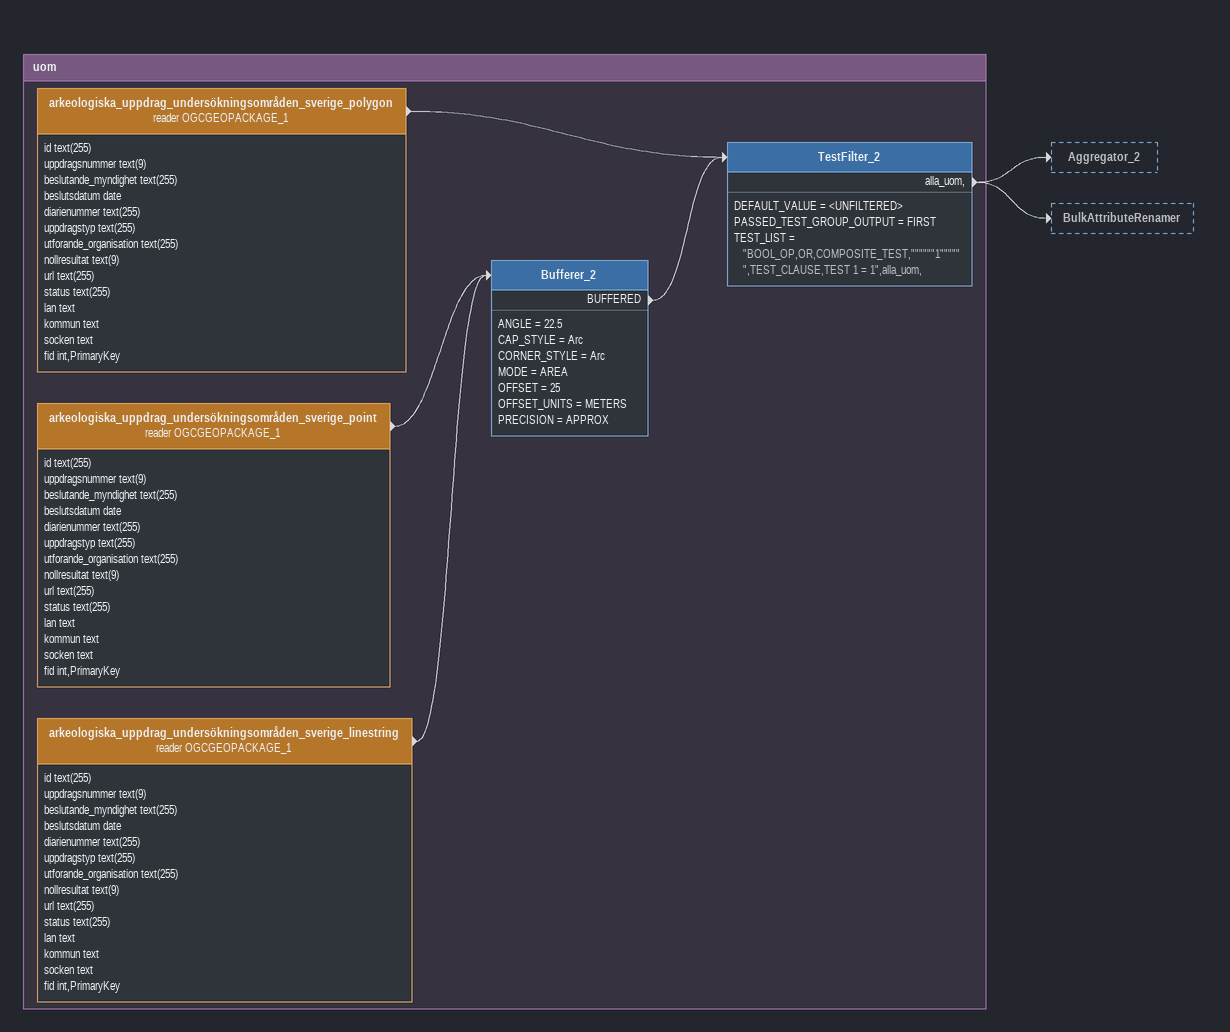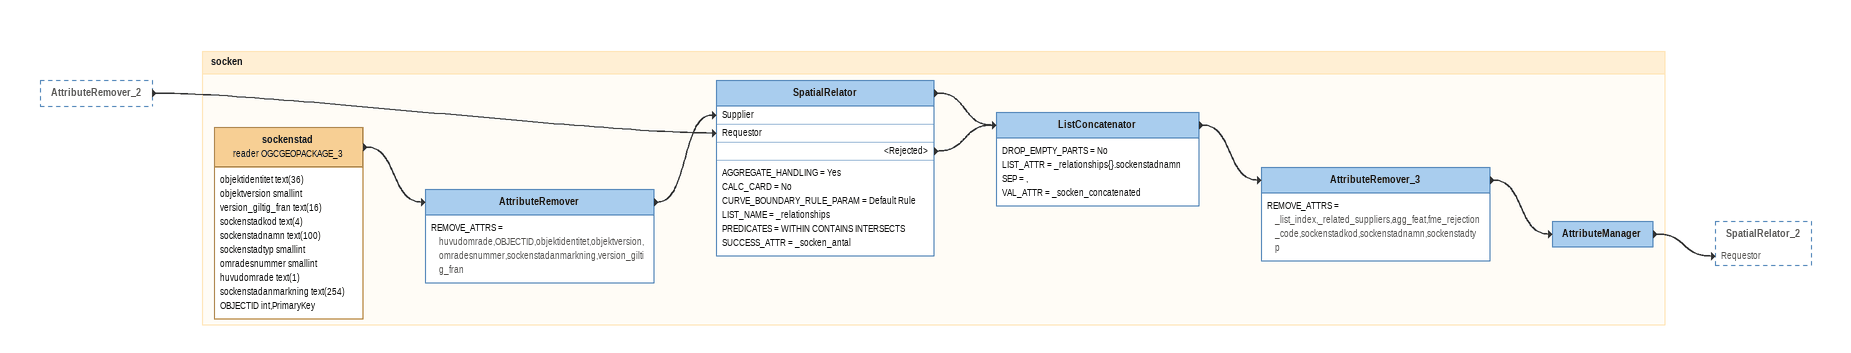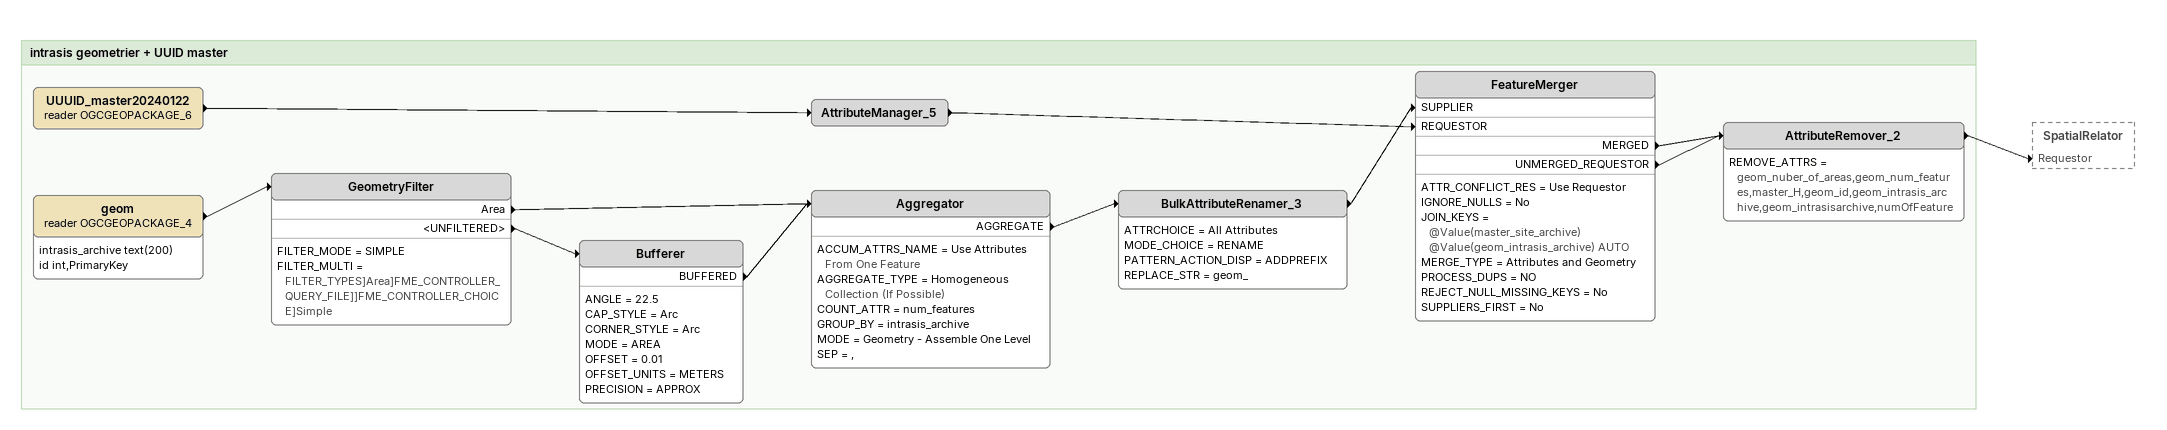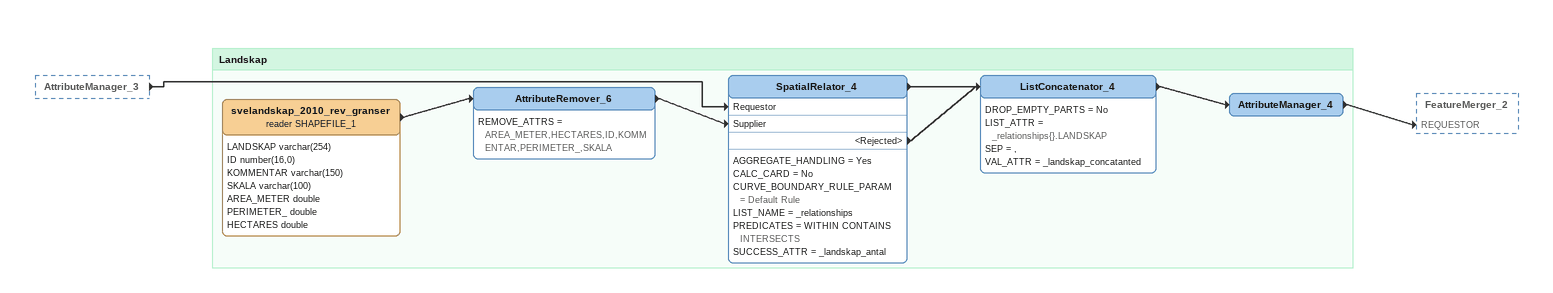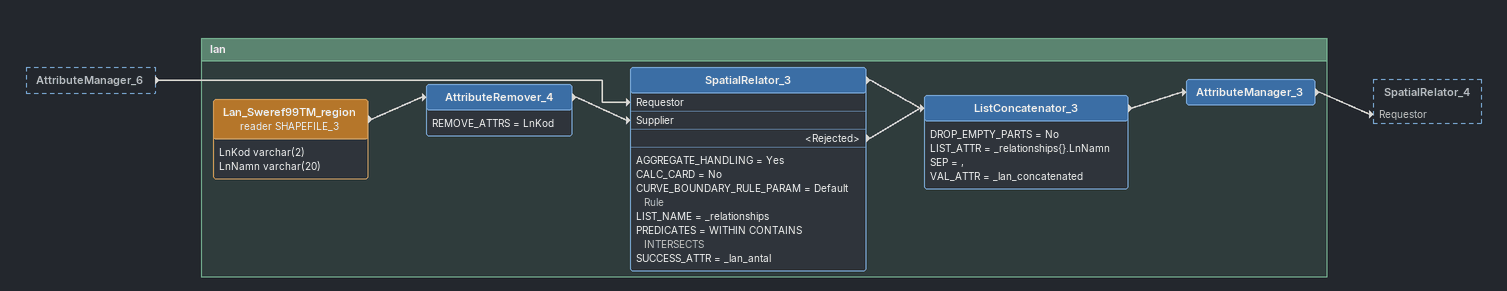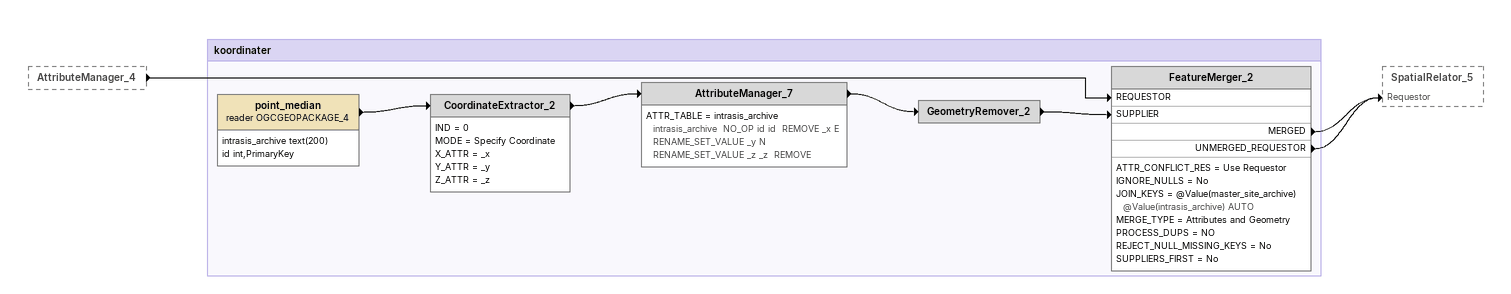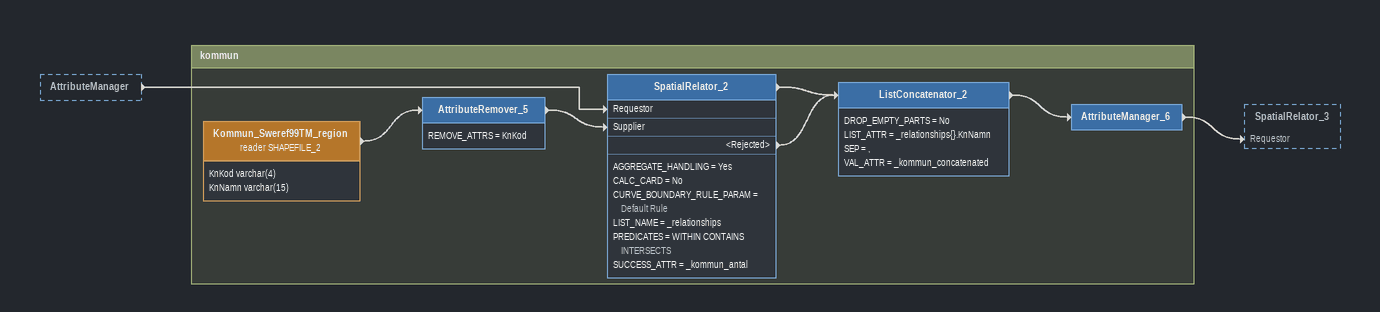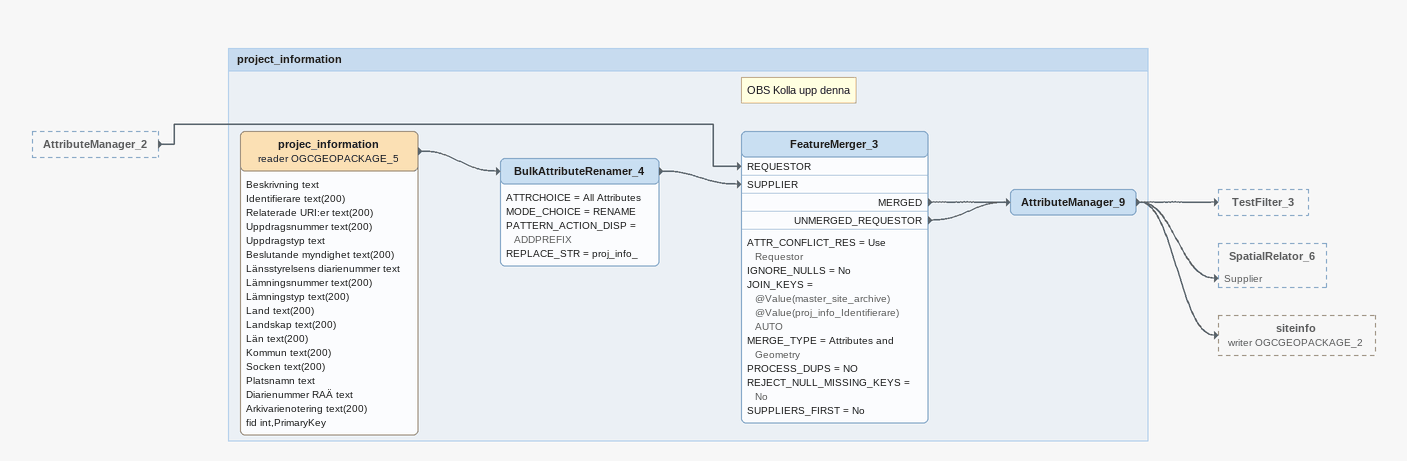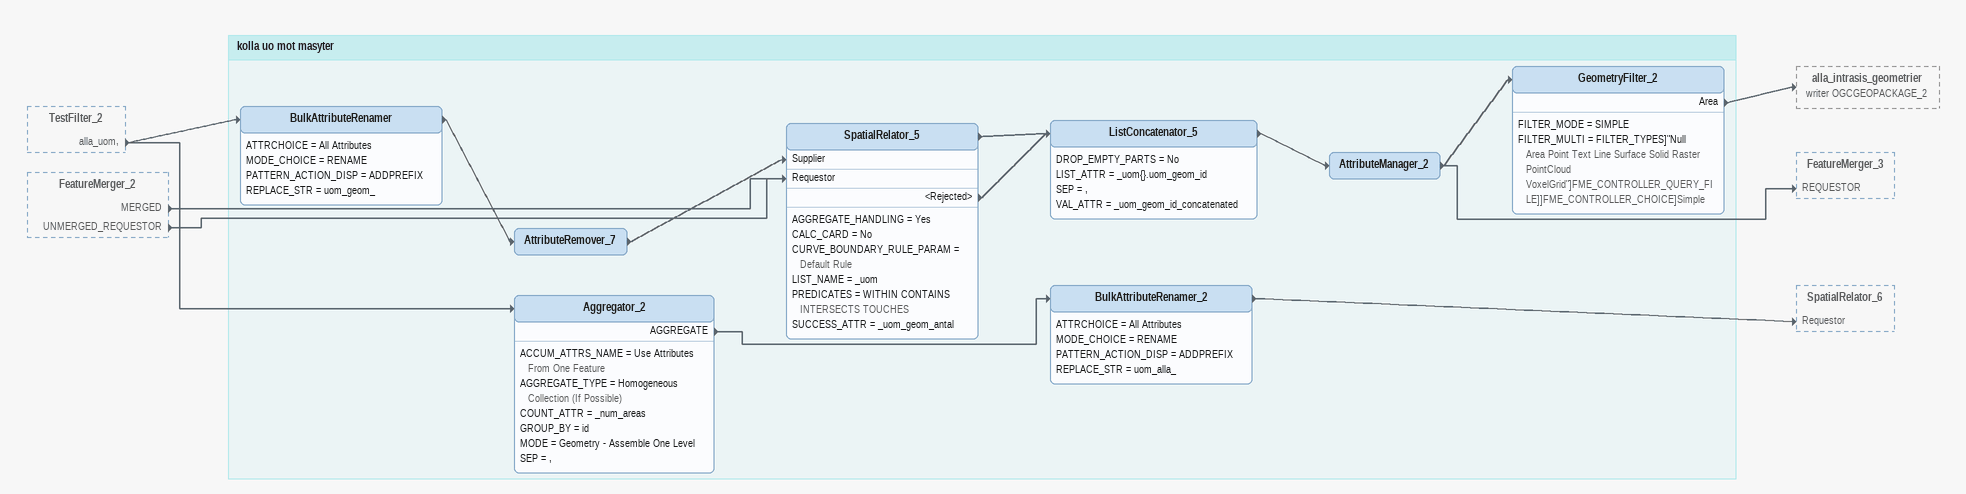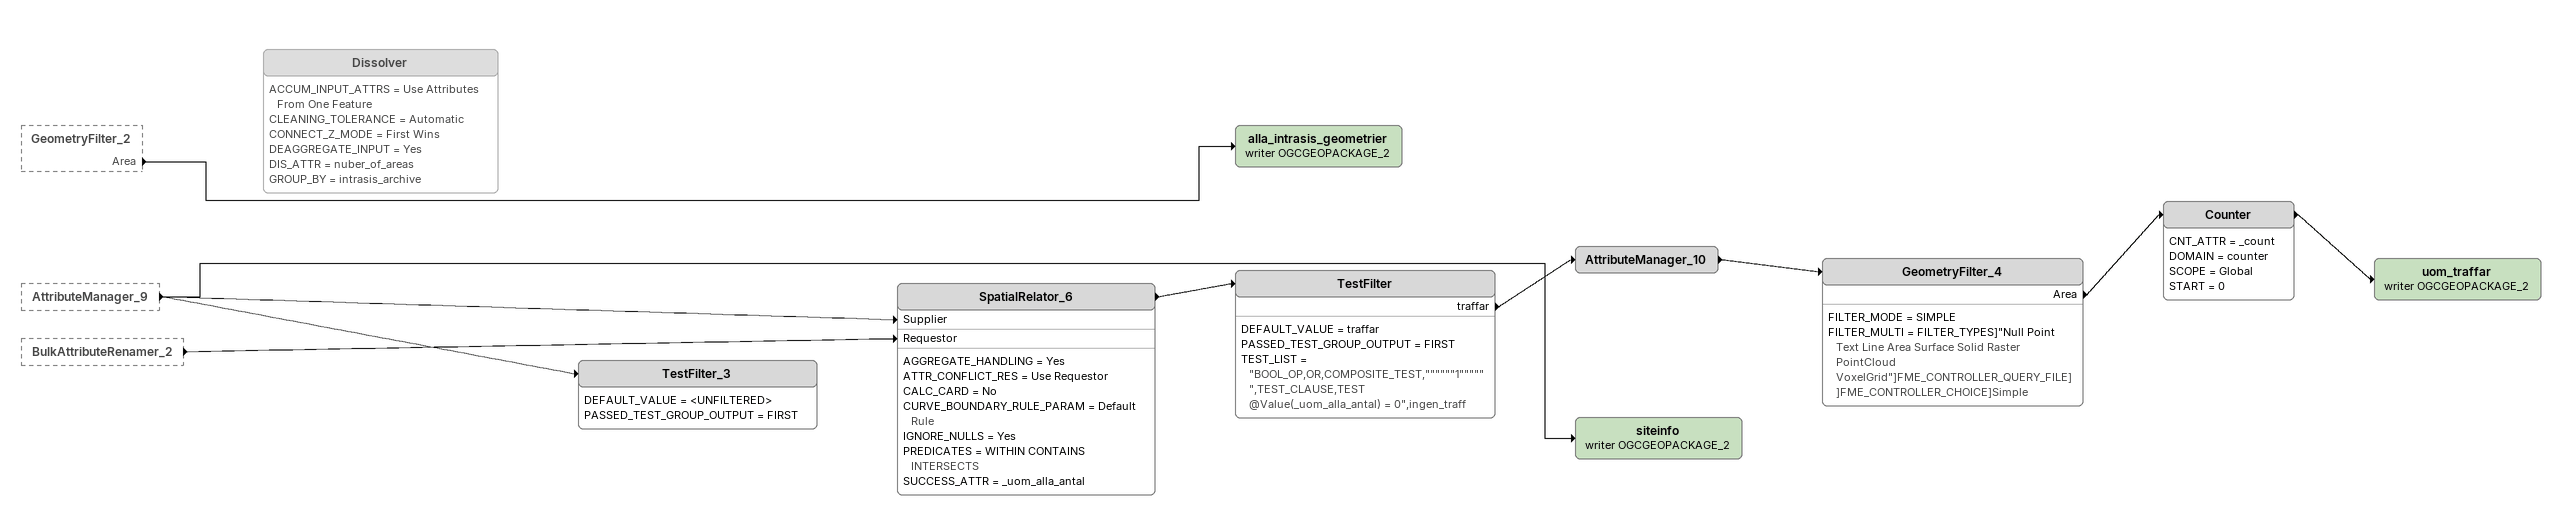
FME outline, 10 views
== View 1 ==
Bookmark: uom
arkeologiska_uppdrag_undersökningsområden_sverige_polygon (reader OGCGEOPACKAGE_1)
    attributes: id text(255), uppdragsnummer text(9), beslutande_myndighet text(255), beslutsdatum date, diarienummer text(255), uppdragstyp text(255), utforande_organisation text(255), nollresultat text(9), url text(255), status text(255), lan text, kommun text, socken text, fid int,PrimaryKey
    -> TestFilter_2
arkeologiska_uppdrag_undersökningsområden_sverige_point (reader OGCGEOPACKAGE_1)
    attributes: id text(255), uppdragsnummer text(9), beslutande_myndighet text(255), beslutsdatum date, diarienummer text(255), uppdragstyp text(255), utforande_organisation text(255), nollresultat text(9), url text(255), status text(255), lan text, kommun text, socken text, fid int,PrimaryKey
    -> Bufferer_2
arkeologiska_uppdrag_undersökningsområden_sverige_linestring (reader OGCGEOPACKAGE_1)
    attributes: id text(255), uppdragsnummer text(9), beslutande_myndighet text(255), beslutsdatum date, diarienummer text(255), uppdragstyp text(255), utforande_organisation text(255), nollresultat text(9), url text(255), status text(255), lan text, kommun text, socken text, fid int,PrimaryKey
    -> Bufferer_2
Bufferer_2
    ANGLE = 22.5
    CAP_STYLE = Arc
    CORNER_STYLE = Arc
    MODE = AREA
    OFFSET = 25
    OFFSET_UNITS = METERS
    PRECISION = APPROX
    BUFFERED -> TestFilter_2
TestFilter_2
    DEFAULT_VALUE = <UNFILTERED>
    PASSED_TEST_GROUP_OUTPUT = FIRST
    TEST_LIST = "BOOL_OP,OR,COMPOSITE_TEST,""""""1"""""",TEST_CLAUSE,TEST 1 = 1",alla_uom,
    alla_uom, -> Aggregator_2
    alla_uom, -> BulkAttributeRenamer

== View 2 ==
AttributeRemover_2 [outside]
    -> SpatialRelator [Requestor]

Bookmark: socken
sockenstad (reader OGCGEOPACKAGE_3)
    attributes: objektidentitet text(36), objektversion smallint, version_giltig_fran text(16), sockenstadkod text(4), sockenstadnamn text(100), sockenstadtyp smallint, omradesnummer smallint, huvudomrade text(1), sockenstadanmarkning text(254), OBJECTID int,PrimaryKey
    -> AttributeRemover
AttributeRemover
    REMOVE_ATTRS = huvudomrade,OBJECTID,objektidentitet,objektversion,omradesnummer,sockenstadanmarkning,version_giltig_fran
    -> SpatialRelator [Supplier]
SpatialRelator
    AGGREGATE_HANDLING = Yes
    CALC_CARD = No
    CURVE_BOUNDARY_RULE_PARAM = Default Rule
    LIST_NAME = _relationships
    PREDICATES = WITHIN CONTAINS INTERSECTS
    SUCCESS_ATTR = _socken_antal
    -> ListConcatenator
    <Rejected> -> ListConcatenator
ListConcatenator
    DROP_EMPTY_PARTS = No
    LIST_ATTR = _relationships{}.sockenstadnamn
    SEP = ,
    VAL_ATTR = _socken_concatenated
    -> AttributeRemover_3
AttributeRemover_3
    REMOVE_ATTRS = _list_index,_related_suppliers,agg_feat,fme_rejection_code,sockenstadkod,sockenstadnamn,sockenstadtyp
    -> AttributeManager
AttributeManager
    -> SpatialRelator_2 [Requestor]

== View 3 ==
Bookmark: intrasis geometrier + UUID master
UUUID_master20240122 (reader OGCGEOPACKAGE_6)
    -> AttributeManager_5
AttributeManager_5
    -> FeatureMerger [REQUESTOR]
geom (reader OGCGEOPACKAGE_4)
    attributes: intrasis_archive text(200), id int,PrimaryKey
    -> GeometryFilter
GeometryFilter
    FILTER_MODE = SIMPLE
    FILTER_MULTI = FILTER_TYPES]Area]FME_CONTROLLER_QUERY_FILE]]FME_CONTROLLER_CHOICE]Simple
    Area -> Aggregator
    <UNFILTERED> -> Bufferer
Bufferer
    ANGLE = 22.5
    CAP_STYLE = Arc
    CORNER_STYLE = Arc
    MODE = AREA
    OFFSET = 0.01
    OFFSET_UNITS = METERS
    PRECISION = APPROX
    BUFFERED -> Aggregator
Aggregator
    ACCUM_ATTRS_NAME = Use Attributes From One Feature
    AGGREGATE_TYPE = Homogeneous Collection (If Possible)
    COUNT_ATTR = num_features
    GROUP_BY = intrasis_archive
    MODE = Geometry - Assemble One Level
    SEP = ,
    AGGREGATE -> BulkAttributeRenamer_3
BulkAttributeRenamer_3
    ATTRCHOICE = All Attributes
    MODE_CHOICE = RENAME
    PATTERN_ACTION_DISP = ADDPREFIX
    REPLACE_STR = geom_
    -> FeatureMerger [SUPPLIER]
FeatureMerger
    ATTR_CONFLICT_RES = Use Requestor
    IGNORE_NULLS = No
    JOIN_KEYS = @Value(master_site_archive) @Value(geom_intrasis_archive) AUTO
    MERGE_TYPE = Attributes and Geometry
    PROCESS_DUPS = NO
    REJECT_NULL_MISSING_KEYS = No
    SUPPLIERS_FIRST = No
    MERGED -> AttributeRemover_2
    UNMERGED_REQUESTOR -> AttributeRemover_2
AttributeRemover_2
    REMOVE_ATTRS = geom_nuber_of_areas,geom_num_features,master_H,geom_id,geom_intrasis_archive,geom_intrasisarchive,numOfFeature
    -> SpatialRelator [Requestor]

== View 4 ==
AttributeManager_3 [outside]
    -> SpatialRelator_4 [Requestor]

Bookmark: Landskap
svelandskap_2010_rev_granser (reader SHAPEFILE_1)
    attributes: LANDSKAP varchar(254), ID number(16,0), KOMMENTAR varchar(150), SKALA varchar(100), AREA_METER double, PERIMETER_ double, HECTARES double
    -> AttributeRemover_6
AttributeRemover_6
    REMOVE_ATTRS = AREA_METER,HECTARES,ID,KOMMENTAR,PERIMETER_,SKALA
    -> SpatialRelator_4 [Supplier]
SpatialRelator_4
    AGGREGATE_HANDLING = Yes
    CALC_CARD = No
    CURVE_BOUNDARY_RULE_PARAM = Default Rule
    LIST_NAME = _relationships
    PREDICATES = WITHIN CONTAINS INTERSECTS
    SUCCESS_ATTR = _landskap_antal
    -> ListConcatenator_4
    <Rejected> -> ListConcatenator_4
ListConcatenator_4
    DROP_EMPTY_PARTS = No
    LIST_ATTR = _relationships{}.LANDSKAP
    SEP = ,
    VAL_ATTR = _landskap_concatanted
    -> AttributeManager_4
AttributeManager_4
    -> FeatureMerger_2 [REQUESTOR]

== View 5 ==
AttributeManager_6 [outside]
    -> SpatialRelator_3 [Requestor]

Bookmark: lan
Lan_Sweref99TM_region (reader SHAPEFILE_3)
    attributes: LnKod varchar(2), LnNamn varchar(20)
    -> AttributeRemover_4
AttributeRemover_4
    REMOVE_ATTRS = LnKod
    -> SpatialRelator_3 [Supplier]
SpatialRelator_3
    AGGREGATE_HANDLING = Yes
    CALC_CARD = No
    CURVE_BOUNDARY_RULE_PARAM = Default Rule
    LIST_NAME = _relationships
    PREDICATES = WITHIN CONTAINS INTERSECTS
    SUCCESS_ATTR = _lan_antal
    -> ListConcatenator_3
    <Rejected> -> ListConcatenator_3
ListConcatenator_3
    DROP_EMPTY_PARTS = No
    LIST_ATTR = _relationships{}.LnNamn
    SEP = ,
    VAL_ATTR = _lan_concatenated
    -> AttributeManager_3
AttributeManager_3
    -> SpatialRelator_4 [Requestor]

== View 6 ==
AttributeManager_4 [outside]
    -> FeatureMerger_2 [REQUESTOR]

Bookmark: koordinater
point_median (reader OGCGEOPACKAGE_4)
    attributes: intrasis_archive text(200), id int,PrimaryKey
    -> CoordinateExtractor_2
CoordinateExtractor_2
    IND = 0
    MODE = Specify Coordinate
    X_ATTR = _x
    Y_ATTR = _y
    Z_ATTR = _z
    -> AttributeManager_7
AttributeManager_7
    ATTR_TABLE = intrasis_archive intrasis_archive  NO_OP id id  REMOVE _x E  RENAME_SET_VALUE _y N  RENAME_SET_VALUE _z _z  REMOVE
    -> GeometryRemover_2
GeometryRemover_2
    -> FeatureMerger_2 [SUPPLIER]
FeatureMerger_2
    ATTR_CONFLICT_RES = Use Requestor
    IGNORE_NULLS = No
    JOIN_KEYS = @Value(master_site_archive) @Value(intrasis_archive) AUTO
    MERGE_TYPE = Attributes and Geometry
    PROCESS_DUPS = NO
    REJECT_NULL_MISSING_KEYS = No
    SUPPLIERS_FIRST = No
    MERGED -> SpatialRelator_5 [Requestor]
    UNMERGED_REQUESTOR -> SpatialRelator_5 [Requestor]

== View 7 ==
AttributeManager [outside]
    -> SpatialRelator_2 [Requestor]

Bookmark: kommun
Kommun_Sweref99TM_region (reader SHAPEFILE_2)
    attributes: KnKod varchar(4), KnNamn varchar(15)
    -> AttributeRemover_5
AttributeRemover_5
    REMOVE_ATTRS = KnKod
    -> SpatialRelator_2 [Supplier]
SpatialRelator_2
    AGGREGATE_HANDLING = Yes
    CALC_CARD = No
    CURVE_BOUNDARY_RULE_PARAM = Default Rule
    LIST_NAME = _relationships
    PREDICATES = WITHIN CONTAINS INTERSECTS
    SUCCESS_ATTR = _kommun_antal
    -> ListConcatenator_2
    <Rejected> -> ListConcatenator_2
ListConcatenator_2
    DROP_EMPTY_PARTS = No
    LIST_ATTR = _relationships{}.KnNamn
    SEP = ,
    VAL_ATTR = _kommun_concatenated
    -> AttributeManager_6
AttributeManager_6
    -> SpatialRelator_3 [Requestor]

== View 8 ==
AttributeManager_2 [outside]
    -> FeatureMerger_3 [REQUESTOR]

Bookmark: project_information
projec_information (reader OGCGEOPACKAGE_5)
    attributes: Beskrivning text, Identifierare text(200), Relaterade URI:er text(200), Uppdragsnummer text(200), Uppdragstyp text, Beslutande myndighet text(200), Länsstyrelsens diarienummer text, Lämningsnummer text(200), Lämningstyp text(200), Land text(200), Landskap text(200), Län text(200), Kommun text(200), Socken text(200), Platsnamn text, Diarienummer RAÄ text, Arkivarienotering text(200), fid int,PrimaryKey
    -> BulkAttributeRenamer_4
BulkAttributeRenamer_4
    ATTRCHOICE = All Attributes
    MODE_CHOICE = RENAME
    PATTERN_ACTION_DISP = ADDPREFIX
    REPLACE_STR = proj_info_
    -> FeatureMerger_3 [SUPPLIER]
Note: OBS Kolla upp denna
FeatureMerger_3
    ATTR_CONFLICT_RES = Use Requestor
    IGNORE_NULLS = No
    JOIN_KEYS = @Value(master_site_archive) @Value(proj_info_Identifierare) AUTO
    MERGE_TYPE = Attributes and Geometry
    PROCESS_DUPS = NO
    REJECT_NULL_MISSING_KEYS = No
    SUPPLIERS_FIRST = No
    MERGED -> AttributeManager_9
    UNMERGED_REQUESTOR -> AttributeManager_9
AttributeManager_9
    -> TestFilter_3
    -> SpatialRelator_6 [Supplier]
    -> siteinfo (writer OGCGEOPACKAGE_2)

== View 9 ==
TestFilter_2 [outside]
    alla_uom, -> Aggregator_2
    alla_uom, -> BulkAttributeRenamer
FeatureMerger_2 [outside]
    MERGED -> SpatialRelator_5 [Requestor]
    UNMERGED_REQUESTOR -> SpatialRelator_5 [Requestor]

Bookmark: kolla uo mot masyter
BulkAttributeRenamer
    ATTRCHOICE = All Attributes
    MODE_CHOICE = RENAME
    PATTERN_ACTION_DISP = ADDPREFIX
    REPLACE_STR = uom_geom_
    -> AttributeRemover_7
AttributeRemover_7
    -> SpatialRelator_5 [Supplier]
Aggregator_2
    ACCUM_ATTRS_NAME = Use Attributes From One Feature
    AGGREGATE_TYPE = Homogeneous Collection (If Possible)
    COUNT_ATTR = _num_areas
    GROUP_BY = id
    MODE = Geometry - Assemble One Level
    SEP = ,
    AGGREGATE -> BulkAttributeRenamer_2
BulkAttributeRenamer_2
    ATTRCHOICE = All Attributes
    MODE_CHOICE = RENAME
    PATTERN_ACTION_DISP = ADDPREFIX
    REPLACE_STR = uom_alla_
    -> SpatialRelator_6 [Requestor]
SpatialRelator_5
    AGGREGATE_HANDLING = Yes
    CALC_CARD = No
    CURVE_BOUNDARY_RULE_PARAM = Default Rule
    LIST_NAME = _uom
    PREDICATES = WITHIN CONTAINS INTERSECTS TOUCHES
    SUCCESS_ATTR = _uom_geom_antal
    -> ListConcatenator_5
    <Rejected> -> ListConcatenator_5
ListConcatenator_5
    DROP_EMPTY_PARTS = No
    LIST_ATTR = _uom{}.uom_geom_id
    SEP = ,
    VAL_ATTR = _uom_geom_id_concatenated
    -> AttributeManager_2
AttributeManager_2
    -> FeatureMerger_3 [REQUESTOR]
    -> GeometryFilter_2
GeometryFilter_2
    FILTER_MODE = SIMPLE
    FILTER_MULTI = FILTER_TYPES]"Null Area Point Text Line Surface Solid Raster PointCloud VoxelGrid"]FME_CONTROLLER_QUERY_FILE]]FME_CONTROLLER_CHOICE]Simple
    Area -> alla_intrasis_geometrier (writer OGCGEOPACKAGE_2)

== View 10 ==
GeometryFilter_2 [outside]
    Area -> alla_intrasis_geometrier (writer OGCGEOPACKAGE_2)
AttributeManager_9 [outside]
    -> TestFilter_3
    -> SpatialRelator_6 [Supplier]
    -> siteinfo (writer OGCGEOPACKAGE_2)
BulkAttributeRenamer_2 [outside]
    -> SpatialRelator_6 [Requestor]
alla_intrasis_geometrier (writer OGCGEOPACKAGE_2)
SpatialRelator_6
    AGGREGATE_HANDLING = Yes
    ATTR_CONFLICT_RES = Use Requestor
    CALC_CARD = No
    CURVE_BOUNDARY_RULE_PARAM = Default Rule
    IGNORE_NULLS = Yes
    PREDICATES = WITHIN CONTAINS INTERSECTS
    SUCCESS_ATTR = _uom_alla_antal
    -> TestFilter
TestFilter
    DEFAULT_VALUE = traffar
    PASSED_TEST_GROUP_OUTPUT = FIRST
    TEST_LIST = "BOOL_OP,OR,COMPOSITE_TEST,""""""1"""""",TEST_CLAUSE,TEST @Value(_uom_alla_antal) = 0",ingen_traff
    traffar -> AttributeManager_10
AttributeManager_10
    -> GeometryFilter_4
GeometryFilter_4
    FILTER_MODE = SIMPLE
    FILTER_MULTI = FILTER_TYPES]"Null Point Text Line Area Surface Solid Raster PointCloud VoxelGrid"]FME_CONTROLLER_QUERY_FILE]]FME_CONTROLLER_CHOICE]Simple
    Area -> Counter
Counter
    CNT_ATTR = _count
    DOMAIN = counter
    SCOPE = Global
    START = 0
    -> uom_traffar (writer OGCGEOPACKAGE_2)
uom_traffar (writer OGCGEOPACKAGE_2)
TestFilter_3
    DEFAULT_VALUE = <UNFILTERED>
    PASSED_TEST_GROUP_OUTPUT = FIRST
siteinfo (writer OGCGEOPACKAGE_2)
Dissolver [off]
    ACCUM_INPUT_ATTRS = Use Attributes From One Feature
    CLEANING_TOLERANCE = Automatic
    CONNECT_Z_MODE = First Wins
    DEAGGREGATE_INPUT = Yes
    DIS_ATTR = nuber_of_areas
    GROUP_BY = intrasis_archive
